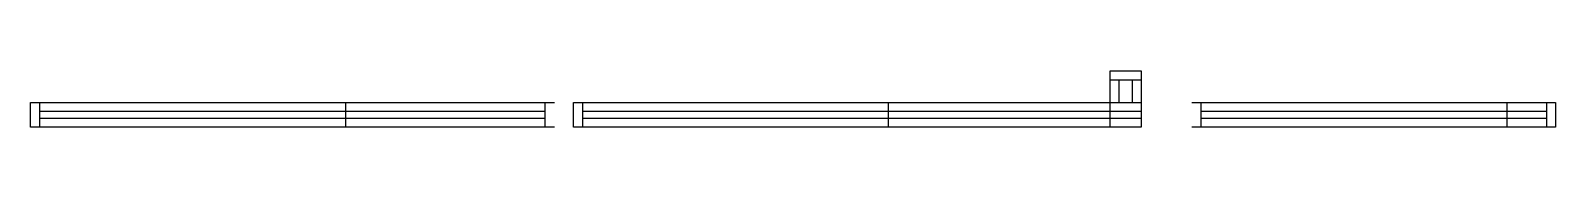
# Model space of a CAD drawing. Header units: metres. Extents: x 1680 to 2860, y 17126 to 17169.
import ezdxf

# ---------------------------------------------------------------- set-up
doc = ezdxf.new("R2010")
doc.units = ezdxf.units.M
doc.layers.add('Painéis', color=7, linetype='Continuous')
doc.layers.add('SARR_2.2x7', color=7, linetype='Continuous')

msp = doc.modelspace()

# ---------------------------------------------------------------- linework, layer by layer
at = {"layer": 'Painéis', "color": 7, "lineweight": 25}
for p, q in [((1924.1, 17126), (1924.1, 17145)), ((2344.2, 17126), (2344.2, 17145)), ((2822.8, 17126), (2822.8, 17145))]:
    msp.add_line(p, q, dxfattribs=at)
for points in [[(2515.6, 17169.5), (2539.6, 17169.5), (2539.6, 17126), (2515.6, 17126), (2515.6, 17169.5)], [(2085.6, 17126), (1680.1, 17126), (1680.1, 17145), (2085.6, 17145)], [(2515.6, 17126), (2100.2, 17126), (2100.2, 17145), (2515.6, 17145)], [(2578.8, 17145), (2860.3, 17145), (2860.3, 17126), (2578.8, 17126)]]:
    msp.add_lwpolyline(points, dxfattribs=at)
at = {"layer": 'SARR_2.2x7', "color": 7, "lineweight": 25}
for p, q in [((2515.6, 17162.5), (2539.6, 17162.5)), ((2522.6, 17145), (2522.6, 17162.5)), ((2532.6, 17162.5), (2532.6, 17145)), ((1687.1, 17145), (1687.1, 17126)), ((1924.1, 17138), (1687.1, 17138)), ((2078.1, 17138), (1924.1, 17138)), ((2078.1, 17145), (2078.1, 17126)), ((2107.2, 17145), (2107.2, 17126)), ((2344.2, 17138), (2107.2, 17138)), ((2539.6, 17138), (2344.2, 17138)), ((2515.6, 17145), (2539.6, 17145)), ((2585.8, 17145), (2585.8, 17126)), ((2853.3, 17138), (2585.8, 17138)), ((2853.3, 17145), (2853.3, 17126)), ((1687.1, 17133), (1924.1, 17133)), ((1924.1, 17133), (2078.1, 17133)), ((2107.2, 17133), (2344.2, 17133)), ((2344.2, 17133), (2539.6, 17133)), ((2585.8, 17133), (2853.3, 17133))]:
    msp.add_line(p, q, dxfattribs=at)

doc.saveas('drawing.dxf')
